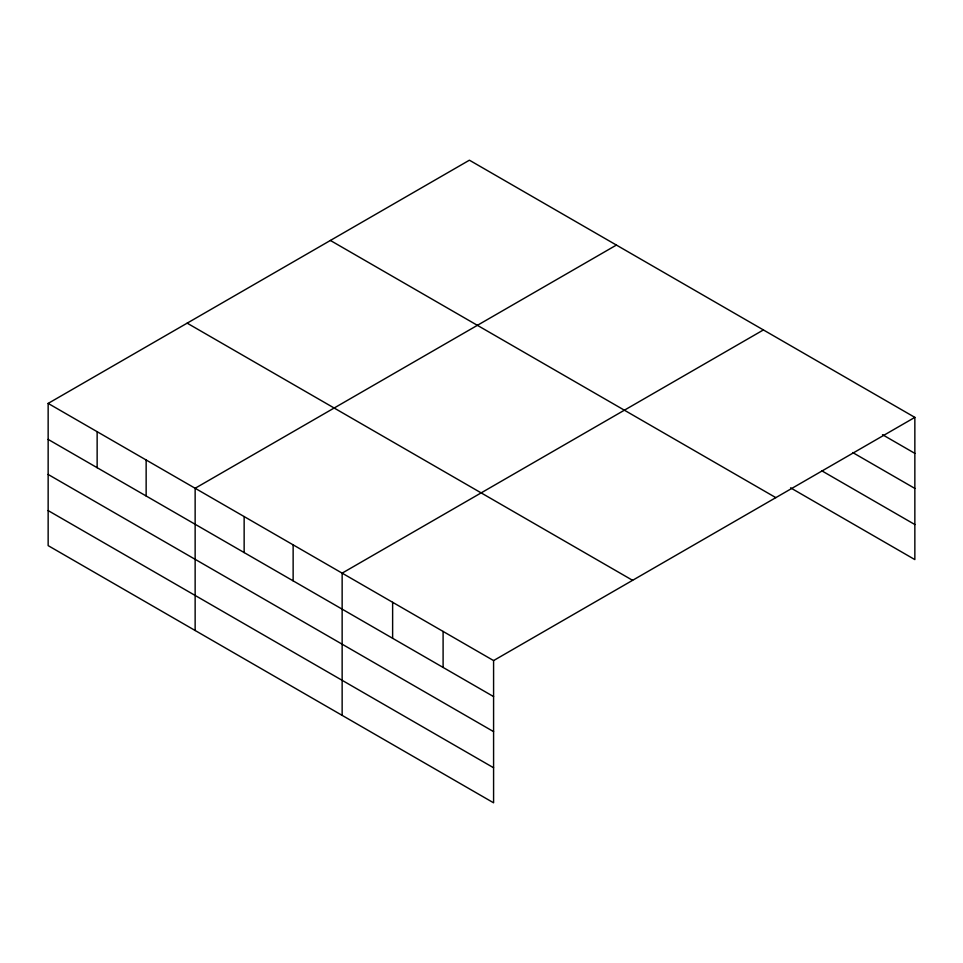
<?xml version="1.0" encoding="UTF-8"?>
<svg xmlns="http://www.w3.org/2000/svg" width="963" height="963" viewBox="0 0 963 963"><rect width="100%" height="100%" fill="white"/><g stroke="black" fill="none" stroke-linecap="round" stroke-linejoin="round"><path stroke-width="1.44" d="M493.586 731.627L493.586 660.582L48.15 403.413L48.15 545.624L493.586 802.805L493.586 731.627L48.15 474.458M790.587 487.844L914.85 559.587L914.85 417.376L469.414 160.195L48.15 403.413M616.404 245.071L195.14 488.277L195.14 630.5M763.406 329.936L342.142 573.141L342.142 715.365M493.586 660.582L914.85 417.376M882.493 434.686L914.85 453.368M852.712 452.55L914.85 488.422M821.656 470.726L914.85 524.534M330.393 240.461L775.829 497.63M187.171 323.159L632.607 580.328M48.15 439.405L493.586 696.586M48.15 510.583L493.586 767.752M443.1 631.439L443.1 667.431M392.627 602.296L392.627 638.288M293.137 544.853L293.137 580.858M244.145 516.565L244.145 552.569M146.147 459.989L146.147 495.993M97.143 431.701L97.143 467.693"/></g></svg>
